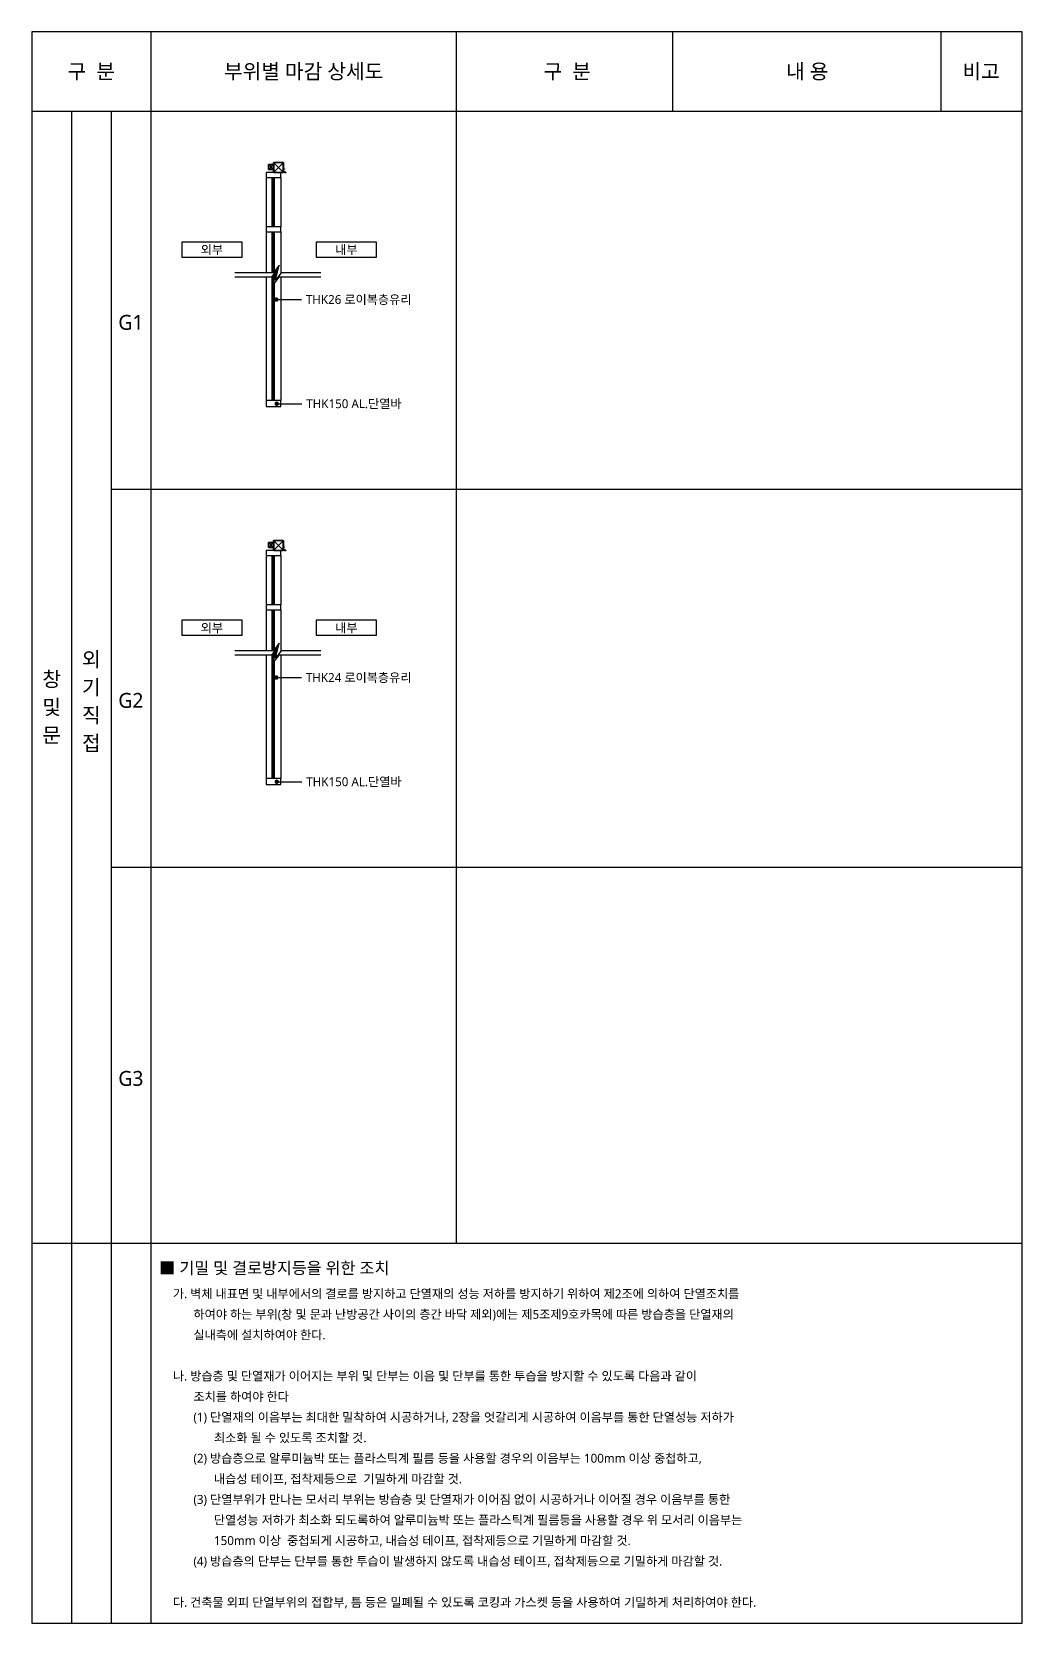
# Model space of a CAD drawing. Extents: x 746174 to 770183, y -129454 to -121400.
# Drawn here: x 758789 to 763789, y -129439 to -121405 of the extents above; entities that cross this region are included whole.
import ezdxf
from ezdxf.enums import TextEntityAlignment as Align

# ---------------------------------------------------------------- set-up
doc = ezdxf.new("R2010")
doc.units = 0
doc.header["$LTSCALE"] = 300
doc.header["$MEASUREMENT"] = 0
doc.linetypes.add('CEN-AGI', pattern=[32.2, 30, -1, 0.2, -1])
doc.layers.get('0').update_dxf_attribs({"linetype": 'CONTINUOUS'})
doc.layers.get('Defpoints').update_dxf_attribs({"color": 137, "linetype": 'CONTINUOUS'})
for name, color, linetype in [('313', 7, 'CONTINUOUS'), ('CON', 2, 'CONTINUOUS'), ('D-SYM-T', 30, 'CONTINUOUS'), ('ETC-STRU', 4, 'CONTINUOUS'), ('FIN7', 7, 'CONTINUOUS'), ('Panel', 6, 'CONTINUOUS'), ('Steel', 6, 'CONTINUOUS'), ('SYM', 6, 'CONTINUOUS'), ('SYM-LEAD', 6, 'CONTINUOUS'), ('TBL_7', 7, 'CONTINUOUS'), ('TEXT', 3, 'CONTINUOUS'), ('TEXT-NOTE', 6, 'CONTINUOUS'), ('TXT', 3, 'CONTINUOUS'), ('WIN', 6, 'CONTINUOUS'), ('WIN-ELE', 8, 'CONTINUOUS'), ('WIN-GLASS', 5, 'CONTINUOUS'), ('XR-평면도$0$OPEN', 15, 'CONTINUOUS'), ('XR-평면도$0$SECT-STRU', 4, 'CONTINUOUS')]:
    doc.layers.add(name, color=color, linetype=linetype)
doc.layers.add('CEN-HID', color=14, linetype='CEN-AGI', plot=False)
doc.styles.add('스타일1', font='malgun.ttf')
doc.dimstyles.new('DIM-QD 1', dxfattribs={"dimtxt": 3, "dimasz": 1.5, "dimexe": 1, "dimexo": 0, "dimgap": 1, "dimtad": 1, "dimdec": 3, "dimdsep": 46, "dimlunit": 6, "dimtxsty": '스타일1', "dimblk1": 'ARCHTICK', "dimblk2": 'ARCHTICK', "dimsah": 1, "dimcen": 0, "dimclrd": 256, "dimclre": 256, "dimclrt": 3, "dimazin": 2, "dimtfac": 1, "dimtdec": 3, "dimtix": 1, "dimtmove": 2, "dimatfit": 3, "dimldrblk": 'ARCHTICK', "dimfxl": 1, "dimtolj": 1, "dimtzin": 0, "dimarcsym": 0})

# ---------------------------------------------------------------- blocks, each defined once
blk = doc.blocks.new('_ARCHTICK')
at = {"color": 0, "linetype": 'ByBlock', "const_width": 0.15}
blk.add_lwpolyline([(-0.5, -0.5), (0.5, 0.5)], dxfattribs=at)
blk = doc.blocks.new('A$C2760160E')
at = {"layer": 'CEN-HID'}
blk.add_lwpolyline([(0, 50), (0, 0), (50, 0), (50, 50)], close=True, dxfattribs=at)
at = {"layer": 'ETC-STRU'}
blk.add_lwpolyline([(50, 2, -0.414214), (48, 0), (2, 0, -0.414214), (0, 2), (0, 48, -0.414214), (2, 50), (48, 50, -0.414214), (50, 48)], format="xyb", close=True, dxfattribs=at)
at = {"layer": 'Steel', "color": 8}
for p, q in [((2, 2), (48, 48)), ((2, 48), (48, 2))]:
    blk.add_line(p, q, dxfattribs=at)
blk.add_lwpolyline([(2, 48), (2, 2), (48, 2), (48, 48)], close=True, dxfattribs=at)
blk = doc.blocks.new('100x100')
at = {"layer": 'Defpoints'}
blk.add_lwpolyline([(0, -100), (100, -100), (100, 0), (0, 0)], close=True, dxfattribs=at)
at = {"layer": 'XR-평면도$0$OPEN'}
for p, q in [((3, -3), (97, -97)), ((3, -97), (97, -3))]:
    blk.add_line(p, q, dxfattribs=at)
at = {"layer": 'XR-평면도$0$SECT-STRU'}
for points in [[(95, 0, -0.414214), (100, -5), (100, -95, -0.414214), (95, -100), (5, -100, -0.414214), (0, -95), (0, -5, -0.414214), (5, 0)], [(95, -2, -0.414214), (98, -5), (98, -95, -0.414214), (95, -98), (5, -98, -0.414214), (2, -95), (2, -5, -0.414214), (5, -2)]]:
    blk.add_lwpolyline(points, format="xyb", close=True, dxfattribs=at)
blk = doc.blocks.new('room-1')
at = {"layer": 'TEXT-NOTE', "color": 6}
for p, q in [((0, 5), (20.29, 5)), ((0, 0), (0, 5)), ((20.29, 0), (0, 0)), ((20.29, 5), (20.29, 0))]:
    blk.add_line(p, q, dxfattribs=at)
at = {"layer": 'TEXT-NOTE', "color": 3, "style": '스타일1'}
blk.add_attdef('실명', text='', height=3, dxfattribs=at).set_placement((10.15, 2.59), align=Align.MIDDLE)

msp = doc.modelspace()

# ---------------------------------------------------------------- linework, layer by layer
at = {"layer": '313', "color": 7, "linetype": 'Continuous'}
for p, q in [((760064.8, -122097.2), (760064.8, -122097.6)), ((760064.8, -124005.8), (760064.8, -124006.2))]:
    msp.add_line(p, q, dxfattribs=at)
at = {"layer": 'FIN7'}
for p, q in [((760058.8, -122111.6), (760058.8, -122097.2)), ((760058.8, -122097.2), (760064.8, -122097.2)), ((760058.8, -122111.6), (760064.8, -122111.6)), ((760059.3, -122111.1), (760059.3, -122097.6)), ((760064.8, -122097.6), (760059.3, -122097.6)), ((760065.2, -122111.1), (760059.3, -122111.1)), ((760064.8, -122116), (760064.8, -122111.6)), ((760064.8, -122111.8), (760064.8, -122115.5)), ((760070.7, -122116), (760064.8, -122116)), ((760065.2, -122111.1), (760065.2, -122115.5)), ((760065.2, -122115.5), (760070.2, -122115.5)), ((760068.8, -122114.7), (760070.7, -122114.7)), ((760068.8, -122114.7), (760068.8, -122115.2)), ((760068.8, -122115.2), (760070.2, -122115.2)), ((760068.8, -122115.2), (760070.2, -122115.2)), ((760070.2, -122115.2), (760070.2, -122115.5)), ((760070.2, -122115.2), (760070.2, -122115.5)), ((760070.7, -122114.7), (760070.7, -122116)), ((760058.8, -124020.2), (760058.8, -124005.8)), ((760058.8, -124005.8), (760064.8, -124005.8)), ((760058.8, -124020.2), (760064.8, -124020.2)), ((760059.3, -124019.7), (760059.3, -124006.2)), ((760064.8, -124006.2), (760059.3, -124006.2)), ((760065.2, -124019.7), (760059.3, -124019.7)), ((760064.8, -124024.6), (760064.8, -124020.2)), ((760064.8, -124020.4), (760064.8, -124024.1)), ((760070.7, -124024.6), (760064.8, -124024.6)), ((760065.2, -124019.7), (760065.2, -124024.1)), ((760065.2, -124024.1), (760070.2, -124024.1)), ((760068.8, -124023.3), (760070.7, -124023.3)), ((760068.8, -124023.3), (760068.8, -124023.8)), ((760068.8, -124023.8), (760070.2, -124023.8)), ((760068.8, -124023.8), (760070.2, -124023.8)), ((760070.2, -124023.8), (760070.2, -124024.1)), ((760070.2, -124023.8), (760070.2, -124024.1)), ((760070.7, -124023.3), (760070.7, -124024.6))]:
    msp.add_line(p, q, dxfattribs=at)
at = {"layer": 'Panel'}
for p, q in [((760066.2, -122108.5), (760066.2, -122114.7)), ((760066.2, -124017.1), (760066.2, -124023.3))]:
    msp.add_line(p, q, dxfattribs=at)
at = {"layer": 'SYM', "color": 6}
for points in [[(760247.1, -122621), (760046.8, -122621), (760018.8, -122658.5), (760037.6, -122583.5), (760009.5, -122621), (759814.2, -122621)], [(760247.1, -122643.5), (760035.6, -122643.5), (760007.6, -122681), (760026.3, -122606), (759998.2, -122643.5), (759814.2, -122643.5)], [(760247.1, -124529.6), (760046.8, -124529.6), (760018.8, -124567.1), (760037.6, -124492.1), (760009.5, -124529.6), (759814.2, -124529.6)], [(760247.1, -124552.1), (760035.6, -124552.1), (760007.6, -124589.6), (760026.3, -124514.6), (759998.2, -124552.1), (759814.2, -124552.1)]]:
    msp.add_lwpolyline(points, dxfattribs=at)
at = {"layer": 'TBL_7', "color": 4}
msp.add_lwpolyline([(758788.8, -129439.2), (763788.8, -129439.2), (763788.8, -121404.7), (758788.8, -121404.7)], close=True, dxfattribs=at)
at = {"layer": 'TXT'}
for p, q in [((759388.8, -121404.7), (759388.8, -129439.2)), ((760930.8, -121404.7), (760930.8, -127521)), ((762023.9, -121404.7), (762023.9, -121804.7)), ((763377.9, -121404.7), (763377.9, -121804.7)), ((758788.8, -121804.7), (763788.8, -121804.7)), ((758988.8, -121804.7), (758988.8, -129439.2)), ((759188.8, -121804.7), (759188.8, -129439.2)), ((759188.8, -123713.3), (763788.6, -123713.3)), ((759188.8, -125621.9), (763788.8, -125621.9)), ((758788.8, -127521), (763788.8, -127521))]:
    msp.add_line(p, q, dxfattribs=at)
at = {"layer": 'WIN', "ltscale": 0.2}
for points in [[(760046.3, -122114.7), (759971.3, -122114.7), (759971.3, -122139.7), (760046.3, -122139.7), (760046.3, -122114.7)], [(760046.3, -122389.7), (759971.3, -122389.7), (759971.3, -122414.7), (760046.3, -122414.7), (760046.3, -122389.7)], [(759971.3, -123266.5), (759971.3, -123296.5), (760046.3, -123296.5), (760046.3, -123266.5), (760046.3, -123266.5)], [(760046.3, -124023.3), (759971.3, -124023.3), (759971.3, -124048.3), (760046.3, -124048.3), (760046.3, -124023.3)], [(760046.3, -124298.3), (759971.3, -124298.3), (759971.3, -124323.3), (760046.3, -124323.3), (760046.3, -124298.3)], [(759971.3, -125175.1), (759971.3, -125205.1), (760046.3, -125205.1), (760046.3, -125175.1), (760046.3, -125175.1)]]:
    msp.add_lwpolyline(points, close=True, dxfattribs=at)
at = {"layer": 'WIN-ELE', "ltscale": 0.2}
for p, q in [((759971.3, -122139.7), (759971.3, -122389.7)), ((760046.3, -122139.7), (760046.3, -122389.7)), ((759971.3, -122414.7), (759971.3, -122621)), ((760046.3, -122414.7), (760046.3, -122621.7)), ((759971.3, -122643.5), (759971.3, -123266.5)), ((760046.3, -122643.5), (760046.3, -123266.5)), ((759971.3, -124048.3), (759971.3, -124298.3)), ((760046.3, -124048.3), (760046.3, -124298.3)), ((759971.3, -124323.3), (759971.3, -124529.6)), ((760046.3, -124323.3), (760046.3, -124530.3)), ((759971.3, -124552.1), (759971.3, -125175.1)), ((760046.3, -124552.1), (760046.3, -125175.1))]:
    msp.add_line(p, q, dxfattribs=at)
at = {"layer": 'WIN-GLASS', "ltscale": 0.2}
for p, q in [((760002.8, -122389.7), (760002.8, -122139.7)), ((760008.8, -122389.7), (760008.8, -122139.7)), ((760014.8, -122389.7), (760014.8, -122139.7)), ((760002.8, -122621), (760002.8, -122414.7)), ((760008.8, -122621), (760008.8, -122414.7)), ((760014.8, -122613.9), (760014.8, -122414.7)), ((760002.8, -123266.5), (760002.8, -122637.4)), ((760008.8, -122676), (760008.8, -122629.4)), ((760008.8, -123266.5), (760008.8, -122679.4)), ((760014.8, -122652), (760014.8, -122621.4)), ((760014.8, -123266.5), (760014.8, -122671.3)), ((760002.8, -124298.3), (760002.8, -124048.3)), ((760008.8, -124298.3), (760008.8, -124048.3)), ((760014.8, -124298.3), (760014.8, -124048.3)), ((760002.8, -124529.6), (760002.8, -124323.3)), ((760008.8, -124529.6), (760008.8, -124323.3)), ((760014.8, -124522.5), (760014.8, -124323.3)), ((760014.8, -124560.6), (760014.8, -124530)), ((760002.8, -125175.1), (760002.8, -124546)), ((760008.8, -124584.6), (760008.8, -124538)), ((760008.8, -125175.1), (760008.8, -124588)), ((760014.8, -125175.1), (760014.8, -124579.9))]:
    msp.add_line(p, q, dxfattribs=at)

# ---------------------------------------------------------------- block references
at = {"layer": 'CON', "xscale": -0.5, "yscale": 0.5, "zscale": 0.5, "rotation": 180}
for p in [(760008.8, -122114.7), (760008.8, -124023.3)]:
    msp.add_blockref('100x100', p, dxfattribs=at)
at = {"layer": 'ETC-STRU', "xscale": -0.5, "yscale": 0.5, "zscale": 0.5}
for p in [(760008.8, -122099.7), (760008.8, -124008.3)]:
    msp.add_blockref('A$C2760160E', p, dxfattribs=at)
at = {"layer": 'TEXT-NOTE'}
ref = msp.add_blockref('room-1', (759545.6, -122467), dxfattribs=dict(at, xscale=-15, yscale=15, zscale=15, rotation=180))
ref.add_attrib('실명', '외부', dxfattribs={"color": 3, "height": 45, "style": '스타일1'}).set_placement((759697.8, -122504.5), align=Align.MIDDLE)
ref = msp.add_blockref('room-1', (760224.6, -122467), dxfattribs=dict(at, xscale=-15, yscale=15, zscale=15, rotation=180))
ref.add_attrib('실명', '내부', dxfattribs={"color": 3, "height": 45, "style": '스타일1'}).set_placement((760376.8, -122504.5), align=Align.MIDDLE)
ref = msp.add_blockref('room-1', (759545.6, -124375.6), dxfattribs=dict(at, xscale=-15, yscale=15, zscale=15, rotation=180))
ref.add_attrib('실명', '외부', dxfattribs={"color": 3, "height": 45, "style": '스타일1'}).set_placement((759697.8, -124413.1), align=Align.MIDDLE)
ref = msp.add_blockref('room-1', (760224.6, -124375.6), dxfattribs=dict(at, xscale=-15, yscale=15, zscale=15, rotation=180))
ref.add_attrib('실명', '내부', dxfattribs={"color": 3, "height": 45, "style": '스타일1'}).set_placement((760376.8, -124413.1), align=Align.MIDDLE)

# ---------------------------------------------------------------- texts
at = {"layer": 'D-SYM-T', "color": 3, "linetype": 'Continuous', "style": '스타일1'}
for s, height, p in [('■ 기밀 및 결로방지등을 위한 조치', 60, (759431.5, -127645.8)), ('가. 벽체 내표면 및 내부에서의 결로를 방지하고 단열재의 성능 저하를 방지하기 위하여 제2조에 의하여 단열조치를', 45, (759500.8, -127775.9)), ('하여야 하는 부위(창 및 문과 난방공간 사이의 층간 바닥 제외)에는 제5조제9호카목에 따른 방습층을 단열재의', 45, (759604.6, -127879.7)), ('실내측에 설치하여야 한다.', 45, (759604.6, -127983.6)), ('나. 방습층 및 단열재가 이어지는 부위 및 단부는 이음 및 단부를 통한 투습을 방지할 수 있도록 다음과 같이', 45, (759500.8, -128191.2)), ('조치를 하여야 한다', 45, (759604.6, -128295.1)), ('(1) 단열재의 이음부는 최대한 밀착하여 시공하거나, 2장을 엇갈리게 시공하여 이음부를 통한 단열성능 저하가', 45, (759604.6, -128398.9)), ('최소화 될 수 있도록 조치할 것.', 45, (759708.4, -128502.8)), ('(2) 방습층으로 알루미늄박 또는 플라스틱계 필름 등을 사용할 경우의 이음부는 100mm 이상 중첩하고,', 45, (759604.6, -128606.6)), ('내습성 테이프, 접착제등으로  기밀하게 마감할 것.', 45, (759708.4, -128710.5)), ('(3) 단열부위가 만나는 모서리 부위는 방습층 및 단열재가 이어짐 없이 시공하거나 이어질 경우 이음부를 통한', 45, (759604.6, -128814.3)), ('단열성능 저하가 최소화 되도록하여 알루미늄박 또는 플라스틱계 필름등을 사용할 경우 위 모서리 이음부는 ', 45, (759708.4, -128918.2)), ('150mm 이상  중첩되게 시공하고, 내습성 테이프, 접착제등으로 기밀하게 마감할 것.', 45, (759708.4, -129022)), ('(4) 방습층의 단부는 단부를 통한 투습이 발생하지 않도록 내습성 테이프, 접착제등으로 기밀하게 마감할 것.', 45, (759604.6, -129125.9)), ('다. 건축물 외피 단열부위의 접합부, 틈 등은 밀폐될 수 있도록 코킹과 가스켓 등을 사용하여 기밀하게 처리하여야 한다.', 45, (759500.8, -129333.6))]:
    msp.add_text(s, height=height, dxfattribs=at).set_placement(p, align=Align.MIDDLE_LEFT)
at = {"layer": 'TEXT', "style": '스타일1'}
for s, p in [('구  분', (759088.8, -121604.7)), ('부위별 마감 상세도', (760161.2, -121604.7)), ('구  분', (761491.7, -121604.7)), ('내 용', (762703.7, -121604.7)), ('비고', (763581.4, -121604.7)), ('G1', (759288.8, -122871.5)), ('외', (759088.8, -124572.4)), ('창', (758888.8, -124673.1)), ('기', (759088.8, -124713.6)), ('및', (758888.8, -124814.3)), ('G2', (759288.8, -124780.1)), ('직', (759088.8, -124854.8)), ('문', (758888.8, -124955.5)), ('접', (759088.8, -124996)), ('G3', (759288.8, -126688.7))]:
    msp.add_text(s, height=75, dxfattribs=at).set_placement(p, align=Align.MIDDLE_CENTER)
for s, p in [('THK26 로이복층유리', (760172.2, -122756.3)), ('THK150 AL.단열바', (760174.2, -123282.2)), ('THK24 로이복층유리', (760172.2, -124664.9)), ('THK150 AL.단열바', (760174.2, -125190.8))]:
    msp.add_text(s, height=45, dxfattribs=at).set_placement(p, align=Align.MIDDLE_LEFT)

# ---------------------------------------------------------------- leaders
at = {"layer": 'SYM-LEAD', "color": 6}
for points in [[(760023.2, -122756.3), (760149.7, -122756.3)], [(760025.2, -123282.2), (760151.7, -123282.2)], [(760023.2, -124664.9), (760149.7, -124664.9)], [(760025.2, -125190.8), (760151.7, -125190.8)]]:
    msp.add_leader(points, dimstyle='DIM-QD 1', override={"dimscale": 15, "dimtad": 0, "dimclrd": 6, "dimldrblk": 'DOT'}, dxfattribs=at)

doc.saveas('drawing.dxf')
